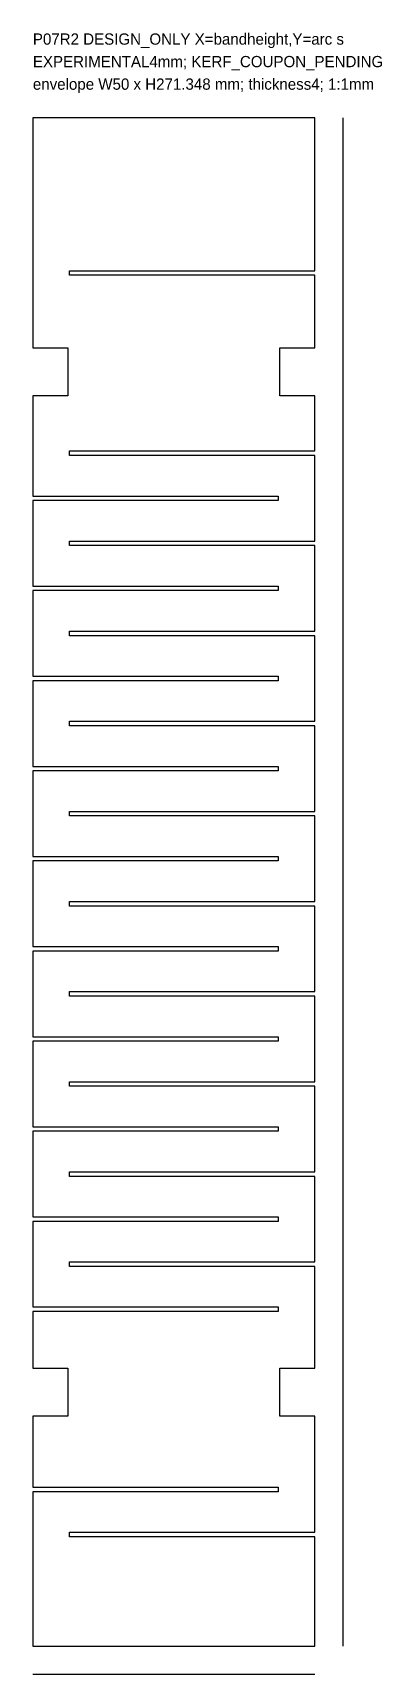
# Model space of a CAD drawing. Header units: millimetres. Extents: x 0 to 62, y -5 to 287.
import ezdxf

# ---------------------------------------------------------------- set-up
doc = ezdxf.new("R2010")
doc.units = ezdxf.units.MM
doc.layers.add('CUT_DESIGN_ONLY', color=1, linetype='Continuous')
doc.layers.add('NOT_CUT_DIMENSIONS', color=5, linetype='Continuous')

msp = doc.modelspace()

# ---------------------------------------------------------------- linework, layer by layer
at = {"layer": 'CUT_DESIGN_ONLY'}
msp.add_lwpolyline([(50, 271.547765), (0, 271.547765), (0, 230.706021), (6.2, 230.706021), (6.2, 222.20692), (0, 222.20692), (0, 204.4), (43.5, 204.4), (43.5, 203.6), (0, 203.6), (0, 188.4), (43.5, 188.4), (43.5, 187.6), (0, 187.6), (0, 172.4), (43.5, 172.4), (43.5, 171.6), (0, 171.6), (0, 156.4), (43.5, 156.4), (43.5, 155.6), (0, 155.6), (0, 140.4), (43.5, 140.4), (43.5, 139.6), (0, 139.6), (0, 124.4), (43.5, 124.4), (43.5, 123.6), (0, 123.6), (0, 108.4), (43.5, 108.4), (43.5, 107.6), (0, 107.6), (0, 92.4), (43.5, 92.4), (43.5, 91.6), (0, 91.6), (0, 76.4), (43.5, 76.4), (43.5, 75.6), (0, 75.6), (0, 60.4), (43.5, 60.4), (43.5, 59.6), (0, 59.6), (0, 49.540844), (6.2, 49.540844), (6.2, 41.041744), (0, 41.041744), (0, 28.4), (43.5, 28.4), (43.5, 27.6), (0, 27.6), (0, 0.2), (50, 0.2), (50, 19.6), (6.5, 19.6), (6.5, 20.4), (50, 20.4), (50, 41.041744), (43.8, 41.041744), (43.8, 49.540844), (50, 49.540844), (50, 67.6), (6.5, 67.6), (6.5, 68.4), (50, 68.4), (50, 83.6), (6.5, 83.6), (6.5, 84.4), (50, 84.4), (50, 99.6), (6.5, 99.6), (6.5, 100.4), (50, 100.4), (50, 115.6), (6.5, 115.6), (6.5, 116.4), (50, 116.4), (50, 131.6), (6.5, 131.6), (6.5, 132.4), (50, 132.4), (50, 147.6), (6.5, 147.6), (6.5, 148.4), (50, 148.4), (50, 163.6), (6.5, 163.6), (6.5, 164.4), (50, 164.4), (50, 179.6), (6.5, 179.6), (6.5, 180.4), (50, 180.4), (50, 195.6), (6.5, 195.6), (6.5, 196.4), (50, 196.4), (50, 211.6), (6.5, 211.6), (6.5, 212.4), (50, 212.4), (50, 222.20692), (43.8, 222.20692), (43.8, 230.706021), (50, 230.706021), (50, 243.6), (6.5, 243.6), (6.5, 244.4), (50, 244.4)], close=True, dxfattribs=at)
at = {"layer": 'NOT_CUT_DIMENSIONS'}
for p, q in [((55, 0.2), (55, 271.547765)), ((0, -4.8), (50, -4.8))]:
    msp.add_line(p, q, dxfattribs=at)

# ---------------------------------------------------------------- texts
for s, p in [('P07R2 DESIGN_ONLY X=bandheight,Y=arc s', (0, 284.547765)), ('EXPERIMENTAL4mm; KERF_COUPON_PENDING', (0, 280.547765)), ('envelope W50 x H271.348 mm; thickness4; 1:1mm', (0, 276.547765))]:
    msp.add_text(s, height=2, dxfattribs=at).set_placement(p)

doc.saveas('drawing.dxf')
